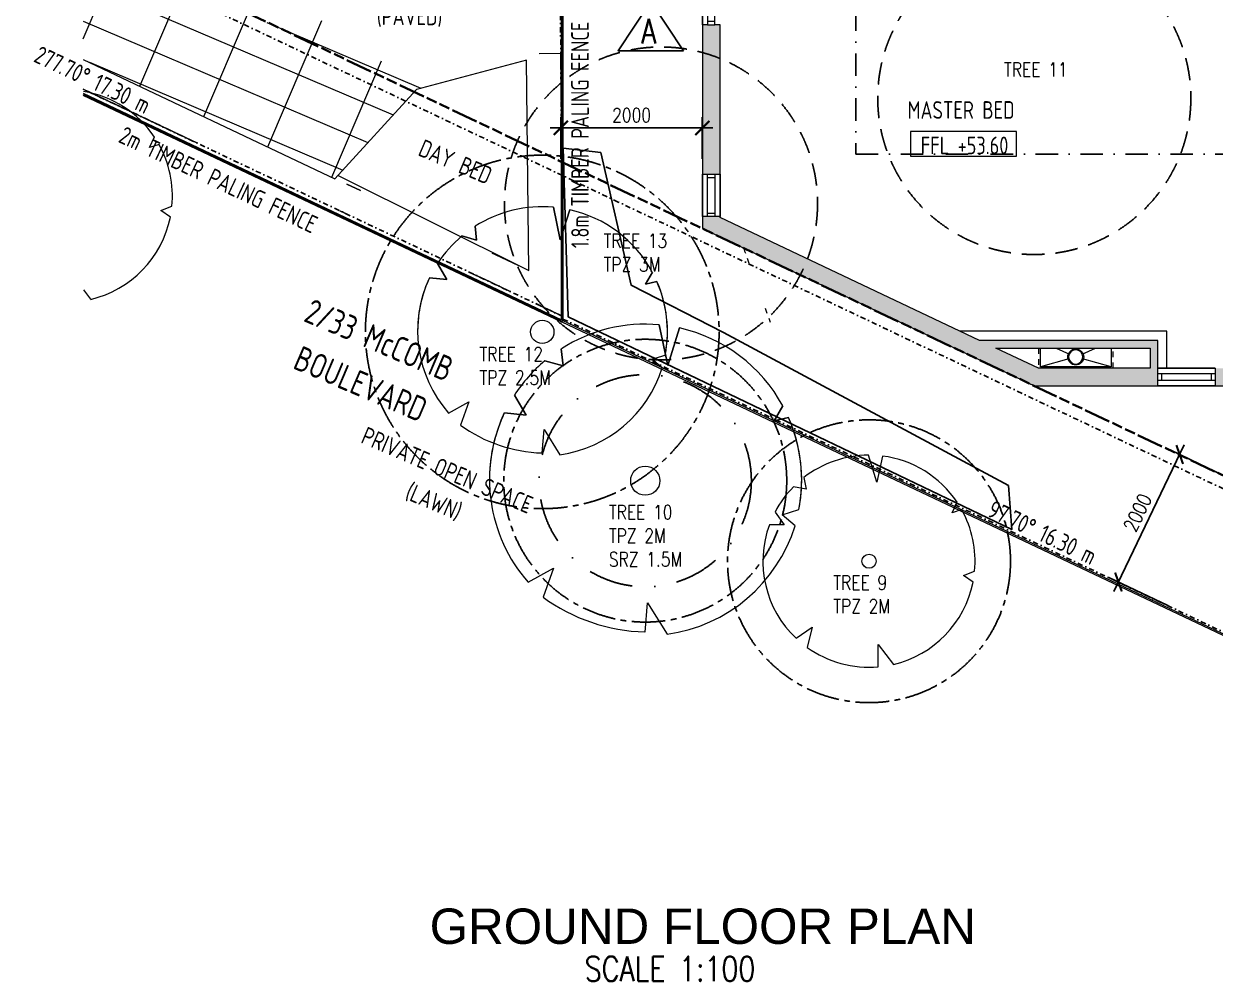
# Model space of a CAD drawing. Header units: millimetres. Extents: x -39027 to 364494, y -35256 to 94895.
# Drawn here: x 193474 to 210314, y -19829 to -6288 of the extents above; entities that cross this region are included whole.
import ezdxf

# ---------------------------------------------------------------- set-up
doc = ezdxf.new("R2010")
doc.units = ezdxf.units.MM
doc.header["$LTSCALE"] = 25
doc.header["$PDMODE"] = 3
for name, pattern in [('BG_Dash 3mm Loose', [6, 3, -3]), ('BG_Dash Dot 3mm', [7, 3, -2, 0, -2]), ('BG_Double Dash', [33, 15, -2, 6, -2, 6, -2]), ('CENTER2', [28.575, 19.05, -3.175, 3.175, -3.175]), ('Dash', [6.35, 3.175, -3.175]), ('DASHDOT', [25.4, 12.7, -6.35, 0, -6.35]), ('HIDDEN', [9.525, 6.35, -3.175])]:
    doc.linetypes.add(name, pattern=pattern)
for name, color, linetype, lineweight in [('A-AREA-IDEN', 2, 'Continuous', 5), ('A-DETL', 90, 'Continuous', 9), ('A-DETL-GENF', 92, 'Continuous', 5), ('A-DETL-MBND', 4, 'Continuous', 13), ('A-FLOR', 1, 'Continuous', 5), ('A-FLOR-PATT', 8, 'Continuous', 5), ('A-GLAZ', 3, 'Continuous', 5), ('C-PROP-LINE', 91, 'BG_Dash Dot 3mm', 25), ('C-PROP-LINE-IDEN', 91, 'Continuous', 5), ('C-TOPO', 251, 'Continuous', 9), ('C-TOPO-MINR', 7, 'BG_Dash 3mm Loose', 9), ('G-ANNO-DIMS', 3, 'Continuous', 5), ('G-ANNO-TEXT', 231, 'Continuous', 5), ('L-PLNT', 71, 'Continuous', 5), ('M-EQPM', 50, 'Continuous', 5), ('Q-CASE', 31, 'Continuous', 13), ('REVISION CLOUD', 132, 'Continuous', 5)]:
    doc.layers.add(name, color=color, linetype=linetype, lineweight=lineweight)
for name, color, linetype in [('dla-txt-d-25', 3, 'Continuous'), ('DLA-TXT-N-25', 3, 'Continuous'), ('dla-txt-n-35', 2, 'Continuous'), ('DLA-TXT-T-50', 1, 'Continuous'), ('Hatch-35', 2, 'Continuous'), ('Land-25', 3, 'Continuous'), ('Land-5', 1, 'Continuous'), ('Symbol-5', 1, 'Continuous'), ('Wall-18', 11, 'Continuous'), ('Wall-25', 130, 'Continuous'), ('Wall-35', 2, 'Continuous'), ('Wall-7', 5, 'Continuous'), ('WIN-18', 251, 'Continuous')]:
    doc.layers.add(name, color=color, linetype=linetype)
doc.styles.add('DLA-NOTES', font='romans.shx', dxfattribs={"width": 0.8})
doc.styles.add('ISOCPEUR', font='isocpeur.ttf', dxfattribs={"width": 0.75, "height": 500})
doc.styles.add('ISOCPEUR_1', font='isocpeur.ttf', dxfattribs={"width": 0.75, "height": 700})
doc.linetypes.add('FENCELINE1', pattern='A,6.35,-2.54,[133,ltypeshp.shx,S=2.54,R=0,X=-2.54,Y=0],-2.54,25.4', length=36.83)
doc.dimstyles.new('DLA100', dxfattribs={"dimscale": 100, "dimtxt": 2, "dimasz": 2, "dimexe": 1.5, "dimexo": 2, "dimgap": 0.8, "dimtad": 1, "dimdec": 0, "dimdsep": 46, "dimtxsty": 'DLA-NOTES', "dimblk1": 'ARCHTICK', "dimblk2": 'ARCHTICK', "dimsah": 1, "dimcen": 2, "dimdle": 1.5, "dimclrd": 256, "dimclre": 256, "dimclrt": 7, "dimaunit": 1, "dimadec": 0, "dimazin": 0, "dimtfac": 1, "dimtdec": 0, "dimtmove": 2, "dimatfit": 3, "dimldrblk": 'ARCHTICK', "dimfxl": 1, "dimtolj": 1, "dimtzin": 0, "dimarcsym": 0})

# ---------------------------------------------------------------- blocks, each defined once
blk = doc.blocks.new('WINDOW_shugg_1 panel_top hung - 2350x600-2509872-PROPOSED GROUND FLOOR PLAN')
at = {"layer": 'A-GLAZ'}
for p, q in [((-300, 50), (-250, 50)), ((-300, -50), (-300, 50)), ((-250, 50), (-250, -50)), ((250, 50), (300, 50)), ((250, -50), (250, 50)), ((300, 50), (300, -50)), ((-250, -50), (-300, -50)), ((300, -50), (250, -50))]:
    blk.add_line(p, q, dxfattribs=at)
at = {"layer": 'A-GLAZ', "lineweight": 5}
for p, q in [((-250, 50), (250, 50)), ((250, -50), (-250, -50))]:
    blk.add_line(p, q, dxfattribs=at)
blk = doc.blocks.new('WINDOW_shugg_1 panel_top hung - 2350x600-2509871-PROPOSED GROUND FLOOR PLAN')
at = {"layer": 'A-GLAZ'}
for p, q in [((-300, 50), (-300, -50)), ((-250, 50), (-300, 50)), ((-250, -50), (-250, 50)), ((300, 50), (250, 50)), ((250, 50), (250, -50)), ((300, -50), (300, 50)), ((-300, -50), (-250, -50)), ((250, -50), (300, -50))]:
    blk.add_line(p, q, dxfattribs=at)
at = {"layer": 'A-GLAZ', "lineweight": 5}
for p, q in [((250, 50), (-250, 50)), ((-250, -50), (250, -50))]:
    blk.add_line(p, q, dxfattribs=at)
blk = doc.blocks.new('Master Bedroom_Fireplace base - Master Bedroom_Fireplace base-2232703-PROPOSED GROUND FLOOR PLAN')
at = {"layer": 'A-DETL-MBND', "lineweight": 5}
for p, q in [((7856, -10675), (4931, -10675)), ((7856, -11200), (7856, -10675))]:
    blk.add_line(p, q, dxfattribs=at)
blk = doc.blocks.new('WINDOW_shugg_1 panel_top hung - 2700x810-2509873-PROPOSED GROUND FLOOR PLAN')
at = {"layer": 'A-GLAZ'}
for p, q in [((-405, 50), (-355, 50)), ((-405, -50), (-405, 50)), ((-355, 50), (-355, -50)), ((355, 50), (405, 50)), ((355, -50), (355, 50)), ((405, 50), (405, -50)), ((-355, -50), (-405, -50)), ((405, -50), (355, -50))]:
    blk.add_line(p, q, dxfattribs=at)
at = {"layer": 'A-GLAZ', "lineweight": 5}
for p, q in [((-355, 50), (355, 50)), ((355, -50), (-355, -50))]:
    blk.add_line(p, q, dxfattribs=at)
blk = doc.blocks.new('MECH_Fireplace_Horizon_SingleSided - 700-2492178-PROPOSED GROUND FLOOR PLAN')
at = {"layer": 'M-EQPM', "linetype": 'Dash', "lineweight": 5}
for p, q in [((-528, 202), (-528, -83)), ((528, -83), (528, 202))]:
    blk.add_line(p, q, dxfattribs=at)
at = {"layer": 'M-EQPM'}
for p, q in [((-500, -83), (-500, 183)), ((-500, 183), (500, 183)), ((-500, 183), (-96, 69)), ((96, 69), (500, 183)), ((500, 183), (500, -83)), ((-90, 2), (-278, -83)), ((278, -83), (90, 2))]:
    blk.add_line(p, q, dxfattribs=at)
blk.add_circle((0, 43), 113, dxfattribs=at)
blk = doc.blocks.new('MECH_Ductwork_Vertical Riser_CIRC - GARBAGE CHUTES _450 Dia_-2497137-PROPOSED GROUND FLOOR PLAN')
at = {"layer": 'M-EQPM'}
for start, end in [(360, 180), (180, 360)]:
    blk.add_arc((-39, 35), 100, start, end, dxfattribs=at)
blk = doc.blocks.new('Family - ___-1009153-PROPOSED GROUND FLOOR PLAN')
at = {"layer": 'C-PROP-LINE'}
for p, q in [((-746, -2698), (-682, -10468)), ((-682, -10468), (-7462, -7252))]:
    blk.add_line(p, q, dxfattribs=at)
blk = doc.blocks.new('Family - ___-2269169-PROPOSED GROUND FLOOR PLAN')
at = {"layer": 'C-PROP-LINE'}
for p, q in [((-746, -2698), (-682, -10503)), ((-682, -10503), (14042, -17487))]:
    blk.add_line(p, q, dxfattribs=at)
blk = doc.blocks.new('Family - ___-2269460-PROPOSED GROUND FLOOR PLAN')
at = {"layer": 'C-PROP-LINE'}
for p, q in [((100, -8848), (-7462, -5260)), ((14350, -15608), (100, -8848)), ((19139, -17880), (14350, -15608))]:
    blk.add_line(p, q, dxfattribs=at)
blk = doc.blocks.new('DC_Planting_Tree 3_0m Canopy - FIXED-V243-PROPOSED GROUND FLOOR PLAN')
at = {"layer": 'A-DETL-GENF'}
for p, q in [((913, 1011), (933, 1175)), ((1027, 1093), (913, 1011)), ((1336, 212), (1465, 320)), ((1491, 164), (1336, 212)), ((631, -1188), (771, -1286))]:
    blk.add_line(p, q, dxfattribs=at)
for start, end in [(51.5512, 98.4528), (12.3276, 46.7819), (300.9465, 6.2753)]:
    blk.add_arc((0, 0), 1500, start, end, dxfattribs=at)
blk = doc.blocks.new('Spot Elevations - 15 wide box-190752-PROPOSED GROUND FLOOR PLAN')
at = {"layer": 'G-ANNO-DIMS'}
for p, q in [((7.5, 4), (-7.5, 4)), ((-7.5, 4), (-7.5, 0.5)), ((7.5, 4), (-7.5, 4)), ((-7.5, 4), (-7.5, 0.5)), ((7.5, 0.5), (7.5, 4)), ((7.5, 0.5), (7.5, 4)), ((-7.5, 0.5), (7.5, 0.5)), ((-7.5, 0.5), (7.5, 0.5))]:
    blk.add_line(p, q, dxfattribs=at)
blk = doc.blocks.new('_ARCHTICK')
at = {"color": 0, "linetype": 'ByBlock', "const_width": 0.15}
blk.add_lwpolyline([(-0.5, -0.5), (0.5, 0.5)], dxfattribs=at)
blk = doc.blocks.new('*D1223')
at = {"layer": 'Defpoints', "color": 0, "transparency": 16777216}
for p in [(210690, -12801), (208947, -14183), (209824, -14603)]:
    blk.add_point(p, dxfattribs=at)
at = {"layer": 'dla-txt-d-25', "lineweight": -2, "transparency": 16777216}
for p, q in [((209878, -12244), (208883, -14318)), ((210509, -12714), (209678, -12315)), ((209644, -14517), (208812, -14118))]:
    blk.add_line(p, q, dxfattribs=at)
at = {"layer": 'dla-txt-d-25', "lineweight": -2, "transparency": 16777216, "xscale": 200, "yscale": 200, "zscale": 200}
for p, rotation in [((209813, -12380), 64.34774467022169), ((208947, -14183), 244.3477446702217)]:
    blk.add_blockref('_ARCHTICK', p, dxfattribs=dict(at, rotation=rotation))
at = {"layer": 'dla-txt-d-25', "color": 7, "transparency": 16777216, "insert": (209218, -13203), "char_height": 200, "attachment_point": 5, "rotation": 64.3477, "style": 'DLA-NOTES'}
blk.add_mtext('\\A1;2000', dxfattribs=at)
blk = doc.blocks.new('*D1224')
at = {"layer": 'Defpoints', "color": 0, "transparency": 16777216}
for p in [(203065, -7760), (201065, -8397), (203065, -8397)]:
    blk.add_point(p, dxfattribs=at)
at = {"layer": 'dla-txt-d-25', "lineweight": -2, "transparency": 16777216}
for p, q in [((201065, -8197), (201065, -7610)), ((203065, -8197), (203065, -7610)), ((200915, -7760), (203215, -7760))]:
    blk.add_line(p, q, dxfattribs=at)
at = {"layer": 'dla-txt-d-25', "lineweight": -2, "transparency": 16777216, "xscale": 200, "yscale": 200, "zscale": 200, "rotation": 180}
blk.add_blockref('_ARCHTICK', (201065, -7760), dxfattribs=at)
at = {"layer": 'dla-txt-d-25', "lineweight": -2, "transparency": 16777216, "xscale": 200, "yscale": 200, "zscale": 200}
blk.add_blockref('_ARCHTICK', (203065, -7760), dxfattribs=at)
at = {"layer": 'dla-txt-d-25', "color": 7, "transparency": 16777216, "insert": (202065, -7580), "char_height": 200, "attachment_point": 5, "style": 'DLA-NOTES'}
blk.add_mtext('\\A1;2000', dxfattribs=at)
blk = doc.blocks.new('Revision-Num')
at = {"layer": 'Symbol-5'}
blk.add_lwpolyline([(461, -698), (0, 0), (-461, -698)], close=True, dxfattribs=at)
at = {"layer": 'dla-txt-n-35', "style": 'DLA-NOTES', "width": 0.8}
blk.add_text('A', height=350, dxfattribs=at).set_placement((-136, -596))
blk = doc.blocks.new('DC_Planting_Tree 3_0m Canopy - FIXED-405249-PROPOSED SITE PLAN')
at = {"layer": 'A-DETL-GENF'}
for p, q in [((-235, 1098), (-464, 1427)), ((-272, 1475), (-235, 1098)), ((913, 1011), (933, 1175)), ((1027, 1093), (913, 1011)), ((-1238, 847), (-1157, 701)), ((-1157, 701), (-1338, 678)), ((-1477, 260), (-1299, 128)), ((1336, 212), (1465, 320)), ((1491, 164), (1336, 212)), ((-1299, 128), (-1499, 65)), ((-651, -1351), (-481, -1132)), ((-481, -1132), (-464, -1426)), ((578, -1384), (480, -1083)), ((480, -1083), (771, -1286))]:
    blk.add_line(p, q, dxfattribs=at)
blk.add_circle((0, 0), 100, dxfattribs=at)
for start, end in [(108.0083, 145.6274), (51.5512, 100.4622), (12.3276, 46.7819), (153.1369, 170.0213), (177.5355, 244.2846), (300.9465, 6.2753), (251.9772, 292.6758)]:
    blk.add_arc((0, 0), 1500, start, end, dxfattribs=at)
blk = doc.blocks.new('PLANTING_Coloured tree scaleable - 7 Meters-2580589-PROPOSED SITE PLAN')
at = {"layer": 'L-PLNT', "lineweight": 9}
for p, q in [((-434, 2027), (-856, 2634)), ((-434, 2027), (-856, 2634)), ((-856, 2634), (-434, 2027)), ((-503, 2723), (-434, 2027)), ((-503, 2723), (-434, 2027)), ((-434, 2027), (-503, 2723)), ((1684, 1866), (1722, 2169)), ((1684, 1866), (1722, 2169)), ((1722, 2169), (1684, 1866)), ((1896, 2018), (1684, 1866)), ((1896, 2018), (1684, 1866)), ((1684, 1866), (1896, 2018)), ((-2286, 1563), (-2136, 1294)), ((-2286, 1563), (-2136, 1294)), ((-2136, 1294), (-2286, 1563)), ((-2136, 1294), (-2471, 1251)), ((-2136, 1294), (-2471, 1251)), ((-2471, 1251), (-2136, 1294)), ((-2728, 480), (-2399, 237)), ((-2728, 480), (-2399, 237)), ((-2399, 237), (-2728, 480)), ((2466, 391), (2705, 591)), ((2674, 565), (2705, 591)), ((-2399, 237), (-2767, 119)), ((-2399, 237), (-2767, 119)), ((-2767, 119), (-2399, 237)), ((2755, 302), (2466, 391)), ((-1201, -2476), (-887, -2070)), ((-887, -2070), (-856, -2614)), ((886, -1980), (1424, -2356)), ((1048, -2474), (886, -1980))]:
    blk.add_line(p, q, dxfattribs=at)
blk.add_circle((0, -6), 258, dxfattribs=at)
for centre, radius, start, end in [((0, 0), 2769, 51.5512, 100.4622), ((0, 0), 2769, 51.5512, 100.4622), ((0, 0), 2769, 51.5512, 100.4622), ((0, 0), 2769, 108.0083, 145.6274), ((0, 0), 2769, 108.0083, 145.6274), ((0, 0), 2769, 108.0083, 145.6274), ((0, 0), 2769, 12.3276, 46.7819), ((0, 0), 2769, 12.3276, 46.7819), ((0, 0), 2769, 13.3734, 46.7819), ((0, 0), 2769, 153.1369, 170.0213), ((0, 0), 2769, 153.1369, 170.0213), ((0, 0), 2769, 153.1369, 170.0213), ((0, 19), 2769, 300.9465, 5.8599), ((0, 19), 2769, 177.9304, 244.2846), ((0, 19), 2769, 177.9304, 202.3457), ((0, 19), 2769, 177.9304, 200.6948), ((-130, 523), 3220, 256.9579, 291.4464)]:
    blk.add_arc(centre, radius, start, end, dxfattribs=at)

msp = doc.modelspace()

# ---------------------------------------------------------------- hatches: boundary and pattern name
at = {"layer": 'A-FLOR-PATT', "lineweight": 5}
h = msp.add_hatch(dxfattribs=at)
h.set_pattern_fill('FP_32', color=256, style=0, pattern_type=2)
h.set_pattern_definition([(336.899, (196304.36, -4383.2), (196.177, 459.907), []), (66.9, (196304.4, -4383.2), (-919.81, 392.35), [])])
h.paths.add_polyline_path([(197872.6, -8479.1), (199023.9, -7215.7), (199098.3, -7196), (197093.6, -5837.3), (196908.3, -6271.6), (194315.1, -5165.5), (194315.1, -6791.4), (197757.6, -8424.5)], flags=0)
h.paths.add_polyline_path([(198239.5, -3150.8), (199512.6, -2962.6), (199370.5, -2539.6), (198484.1, -2577.5), (198256.4, -3111.3)], flags=0)
at = {"layer": 'Hatch-35'}
h = msp.add_hatch(color=256, dxfattribs=at)
h.paths.add_polyline_path([(203315.5, -9302.3), (203315.5, -9014.3), (203065.5, -9014.3), (203065.5, -9183.7), (203219.6, -9256.8)], flags=0)
h.paths.add_polyline_path([(203140.5, -8414.3), (203315.5, -8414.3), (203315.5, -6304.3), (203065.5, -6304.3), (203065.5, -8414.3)], flags=0)
msp.add_hatch(color=256, dxfattribs=at).paths.add_polyline_path([(207871.3, -11410.1), (208342, -11410.1), (203315.5, -9025.6), (203315.5, -9302.3), (207759.1, -11410.1), (207871.3, -11410.1)], flags=0)
h = msp.add_hatch(color=256, dxfattribs=at)
h.paths.add_polyline_path([(208945.6, -11410.1), (209503.4, -11410.1), (209503.4, -11160.1), (207815, -11160.1), (208342, -11410.1)], flags=0)
h.paths.add_polyline_path([(210565.5, -11410.1), (210565.5, -11383.4), (210565.5, -11160.1), (210313.4, -11160.1), (210313.4, -11410.1)], flags=0)
h.paths.add_polyline_path([(208945.6, -11410.1), (208945.6, -11410.1), (209393.4, -11410.1)], flags=0)
at = {"layer": 'Wall-35'}
for points in [[(207214.2, -10875.1), (209503.4, -10875.1), (209503.4, -10765.1), (206982.4, -10765.1)], [(209503.4, -11160.1), (209503.4, -10875.1), (209393.4, -10875.1), (209393.4, -11160.1)]]:
    msp.add_hatch(color=256, dxfattribs=at).paths.add_polyline_path(points, flags=0)

# ---------------------------------------------------------------- linework, layer by layer
at = {"layer": 'A-DETL', "linetype": 'BG_Double Dash', "lineweight": 35}
msp.add_line((194315.1, -5032.6), (216935.3, -15763.4), dxfattribs=at)
at = {"layer": 'A-DETL-MBND', "lineweight": 5}
for p, q in [((200759, -6707.7), (201065.5, -6705.1)), ((201072.6, -7596.9), (201065.5, -6705.1)), ((194315.1, -7211.8), (195929.1, -7977.5)), ((198232, -8647), (198040, -8556)), ((197942.7, -8932.7), (198083, -8999.3)), ((200135.4, -9550), (200096.1, -9531.4)), ((200464.3, -9706), (200135.4, -9550)), ((199817.2, -9822), (199995.2, -9906.4)), ((199995.2, -9906.4), (200339.4, -10069.7)), ((201092.7, -10092.3), (201092.6, -10083)), ((201092.9, -10113.2), (201092.7, -10092.3)), ((200711.6, -10246.3), (200919.7, -10345)), ((201093.1, -10133.2), (201092.9, -10113.2)), ((201093.2, -10152.5), (201093.1, -10133.2)), ((201093.4, -10170.8), (201093.2, -10152.5)), ((201093.5, -10188.1), (201093.4, -10170.8)), ((201093.6, -10203.5), (201093.5, -10188.1)), ((201093.7, -10215.7), (201093.6, -10203.5)), ((201094.4, -10305.8), (201093.7, -10215.7)), ((200919.7, -10345), (201072.6, -10417.6)), ((201092.6, -10427.1), (201095.4, -10428.4)), ((201095.4, -10428.4), (201094.4, -10305.8))]:
    msp.add_line(p, q, dxfattribs=at)
at = {"layer": 'A-FLOR'}
for p, q in [((194315.1, -6791.4), (197872.6, -8479.1)), ((200580.1, -6804.2), (199023.9, -7215.7)), ((200612.2, -9776.2), (200580.1, -6804.2)), ((199023.9, -7215.7), (197872.6, -8479.1)), ((197915.5, -8432), (200612.2, -9776.2)), ((207691.1, -11378.1), (207702.4, -11383.4))]:
    msp.add_line(p, q, dxfattribs=at)
at = {"layer": 'C-TOPO'}
for p, q in [((200759, -6707.7), (201065.5, -6705.1)), ((201065.5, -6705.1), (201072.6, -7596.9)), ((195929.1, -7977.5), (194315.1, -7211.8)), ((198040, -8556), (198232, -8647)), ((198083, -8999.3), (197942.7, -8932.7)), ((200096.1, -9531.4), (200135.4, -9550)), ((200135.4, -9550), (200464.3, -9706)), ((199995.2, -9906.4), (199817.2, -9822)), ((200339.4, -10069.7), (199995.2, -9906.4)), ((201092.6, -10083), (201092.7, -10092.3)), ((201092.7, -10092.3), (201092.9, -10113.2)), ((200919.7, -10345), (200711.6, -10246.3)), ((201092.9, -10113.2), (201093.1, -10133.2)), ((201093.1, -10133.2), (201093.2, -10152.5)), ((201093.2, -10152.5), (201093.4, -10170.8)), ((201093.4, -10170.8), (201093.5, -10188.1)), ((201093.5, -10188.1), (201093.6, -10203.5)), ((201093.6, -10203.5), (201093.7, -10215.7)), ((201093.7, -10215.7), (201094.4, -10305.8)), ((201072.6, -10417.6), (200919.7, -10345)), ((201095.4, -10428.4), (201092.6, -10427.1)), ((201094.4, -10305.8), (201095.4, -10428.4)), ((209546.8, -11410.1), (209518.2, -11410.1)), ((209566.8, -11410.1), (209546.8, -11410.1)), ((210313.4, -11410.1), (209566.8, -11410.1))]:
    msp.add_line(p, q, dxfattribs=at)
at = {"layer": 'C-TOPO-MINR'}
msp.add_line((203952.7, -10311.3), (204026.2, -10506.8), dxfattribs=at)
at = {"layer": 'C-TOPO-MINR', "flags": 128}
msp.add_lwpolyline([(203649.9, -9460.9), (203663.4, -9502), (203735, -9707.6)], dxfattribs=at)
at = {"layer": 'Land-25', "linetype": 'HIDDEN', "ltscale": 2}
for centre in [(207757.7, -7338), (202480.9, -8829)]:
    msp.add_circle(centre, 2213.1, dxfattribs=at)
at = {"layer": 'Land-5', "linetype": 'CENTER2'}
for centre, radius in [((200802.5, -10645.5), 2500), ((202258.2, -12750.1), 2000), ((205421.2, -13889.3), 2000)]:
    msp.add_circle(centre, radius, dxfattribs=at)
at = {"layer": 'Wall-18', "linetype": 'DASHDOT'}
msp.add_lwpolyline([(205235.5, 4090.3), (205235.5, -8131.4), (213572.2, -8131.4), (215576.4, 4090.3), (210065.5, 4090.3)], dxfattribs=at)
at = {"layer": 'Wall-25', "linetype": 'DASHDOT', "ltscale": 2}
msp.add_circle((202258.2, -12750.1), 1500, dxfattribs=at)
at = {"layer": 'Wall-35'}
for p, q in [((201072.6, -5705.4), (201072.6, -10479.6)), ((201092.6, -10489.1), (201092.6, -5705.4)), ((201072.6, -10479.6), (194315.1, -7273.9)), ((194315.1, -7296), (201078.4, -10504.4)), ((203065.5, -9014.3), (203065.5, -8414.3)), ((203315.5, -8414.3), (203315.5, -9014.3)), ((209503.4, -11160.1), (210313.4, -11160.1)), ((210313.4, -11410.1), (209503.4, -11410.1))]:
    msp.add_line(p, q, dxfattribs=at)
at = {"layer": 'Wall-35', "lineweight": 15}
for p, q in [((203140.5, -6304.3), (203065.5, -6304.3)), ((203065.5, -6304.3), (203065.5, -8414.3)), ((203315.5, -6304.3), (203240.5, -6304.3)), ((203315.5, -8414.3), (203315.5, -6304.3)), ((203065.5, -8414.3), (203140.5, -8414.3)), ((203240.5, -8414.3), (203315.5, -8414.3)), ((203140.5, -9014.3), (203065.5, -9014.3)), ((203065.5, -9014.3), (203065.5, -9183.7)), ((203315.5, -9014.3), (203240.5, -9014.3)), ((203315.5, -9025.6), (203315.5, -9014.3)), ((206982.4, -10765.1), (203315.5, -9025.6)), ((203065.5, -9183.7), (207758.7, -11410.1)), ((201086.9, -10486.4), (201078.4, -10504.4)), ((201078.4, -10504.4), (216541.8, -17840.2)), ((216588.4, -17840.2), (201086.9, -10486.4)), ((209503.4, -10765.1), (206982.4, -10765.1)), ((209503.4, -11235.1), (209503.4, -10765.1)), ((207815, -11160.1), (207214.2, -10875.1)), ((207214.2, -10875.1), (209393.4, -10875.1)), ((209393.4, -10875.1), (209393.4, -11160.1)), ((209393.4, -11160.1), (207815, -11160.1)), ((210315.5, -11160.1), (210313.4, -11160.1)), ((210313.4, -11160.1), (210313.4, -11235.1)), ((207758.7, -11410.1), (209503.4, -11410.1)), ((209503.4, -11410.1), (209503.4, -11335.1)), ((210313.4, -11335.1), (210313.4, -11410.1)), ((210313.4, -11410.1), (210565.5, -11410.1))]:
    msp.add_line(p, q, dxfattribs=at)
at = {"layer": 'Wall-7', "linetype": 'FENCELINE1'}
msp.add_lwpolyline([(207392.7, -12818), (203365.2, -10654.5), (202059.9, -9986.4), (201630, -8109.3), (201096.3, -8047.1), (201168.4, -10431.8), (207440.5, -13438.4), (207392.7, -12818)], dxfattribs=at)
at = {"layer": 'WIN-18'}
msp.add_line((203065.5, -6304.3), (203065.5, -5704.3), dxfattribs=at)

# ---------------------------------------------------------------- block references
at = {"layer": 'A-DETL-GENF'}
for name, p, rotation in [('DC_Planting_Tree 3_0m Canopy - FIXED-V243-PROPOSED GROUND FLOOR PLAN', (194074.9, -8725), 342.3207318141278), ('DC_Planting_Tree 3_0m Canopy - FIXED-405249-PROPOSED SITE PLAN', (205421.2, -13889.3), 342.3207318141276)]:
    msp.add_blockref(name, p, dxfattribs=dict(at, rotation=rotation))
at = {"layer": 'A-GLAZ'}
for name, p, rotation in [('WINDOW_shugg_1 panel_top hung - 2350x600-2509871-PROPOSED GROUND FLOOR PLAN', (203190.5, -6004.3), 89.99999999999991), ('WINDOW_shugg_1 panel_top hung - 2350x600-2509872-PROPOSED GROUND FLOOR PLAN', (203190.5, -8714.3), 269.9999999999999)]:
    msp.add_blockref(name, p, dxfattribs=dict(at, rotation=rotation))
msp.add_blockref('WINDOW_shugg_1 panel_top hung - 2700x810-2509873-PROPOSED GROUND FLOOR PLAN', (209908.4, -11285.1), dxfattribs=at)
at = {"layer": 'C-PROP-LINE'}
for name in ['Family - ___-1009153-PROPOSED GROUND FLOOR PLAN', 'Family - ___-2269169-PROPOSED GROUND FLOOR PLAN', 'Family - ___-2269460-PROPOSED GROUND FLOOR PLAN']:
    msp.add_blockref(name, (201777.3, 39.7), dxfattribs=at)
at = {"layer": 'G-ANNO-DIMS', "xscale": 99.99999999999993, "yscale": 99.99999999999993, "zscale": 99.99999999999993}
msp.add_blockref('Spot Elevations - 15 wide box-190752-PROPOSED GROUND FLOOR PLAN', (206755.6, -8209.6), dxfattribs=at)
at = {"layer": 'L-PLNT', "lineweight": 9, "rotation": 336.899377919427}
for p, xscale, yscale, zscale in [((200804.1, -10642.3), 0.6384000000000002, 0.6384000000000002, 0.6384000000000002), ((202260.2, -12746.1), 0.7980000000000003, 0.7980000000000003, 0.7980000000000003)]:
    msp.add_blockref('PLANTING_Coloured tree scaleable - 7 Meters-2580589-PROPOSED SITE PLAN', p, dxfattribs=dict(at, xscale=xscale, yscale=yscale, zscale=zscale))
at = {"layer": 'M-EQPM', "rotation": 180}
msp.add_blockref('MECH_Fireplace_Horizon_SingleSided - 700-2492178-PROPOSED GROUND FLOOR PLAN', (208343, -10957.6), dxfattribs=at)
at = {"layer": 'M-EQPM'}
msp.add_blockref('MECH_Ductwork_Vertical Riser_CIRC - GARBAGE CHUTES _450 Dia_-2497137-PROPOSED GROUND FLOOR PLAN', (208381.6, -11034.9), dxfattribs=at)
at = {"layer": 'Q-CASE', "lineweight": 5}
msp.add_blockref('Master Bedroom_Fireplace base - Master Bedroom_Fireplace base-2232703-PROPOSED GROUND FLOOR PLAN', (201777.3, 39.7), dxfattribs=at)
at = {"layer": 'REVISION CLOUD'}
msp.add_blockref('Revision-Num', (202336.4, -5970.7), dxfattribs=at)

# ---------------------------------------------------------------- texts
at = {"layer": 'A-AREA-IDEN', "insert": (206722.8, -7381.8), "char_height": 250, "width": 1749, "attachment_point": 2, "line_spacing_factor": 1.153846, "style": 'ISOCPEUR_1'}
msp.add_mtext('MASTER BED', dxfattribs=at)
at = {"layer": 'C-PROP-LINE-IDEN', "char_height": 250, "line_spacing_factor": 1.153846, "style": 'ISOCPEUR_1'}
for s, insert, width, attachment_point, rotation in [('277.70°', (194440.5, -6939.8), 981, 3, 334.62073), ('17.30 m', (194537.8, -6985.8), 981, 1, 334.62073), ('97.70°', (207808.8, -13316), 825, 3, 334.62061), ('16.30 m', (207906.1, -13362), 981, 1, 334.62061)]:
    msp.add_mtext(s, dxfattribs=dict(at, insert=insert, width=width, attachment_point=attachment_point, rotation=rotation))
at = {"layer": 'DLA-TXT-N-25', "char_height": 200, "attachment_point": 1, "style": 'DLA-NOTES'}
for s, insert in [('TREE 11', (207329.6, -6833.6)), ('TREE 13\\PTPZ 3M', (201669.8, -9257.4)), ('TREE 12\\PTPZ 2.5M', (199915.2, -10859.7)), ('TREE 10\\PTPZ 2M\\PSRZ 1.5M', (201744.2, -13095.1)), ('TREE 9\\PTPZ 2M', (204916.1, -14092.4))]:
    msp.add_mtext_dynamic_manual_height_columns(s, width=1516.221, gutter_width=1000, heights=[0], dxfattribs=dict(at, insert=insert))
at = {"layer": 'dla-txt-n-35', "style": 'DLA-NOTES', "width": 0.8}
msp.add_text('SCALE 1:100', height=350, dxfattribs=at).set_placement((201403.2, -19829))
at = {"layer": 'DLA-TXT-T-50', "insert": (199210.5, -18801.6), "char_height": 500, "width": 13864.342, "attachment_point": 1, "style": 'DLA-NOTES'}
msp.add_mtext('{\\fArial|b0|i0|c0|p34;\\W1;GROUND FLOOR PLAN}', dxfattribs=at)
at = {"layer": 'G-ANNO-DIMS', "insert": (206151.8, -7882.7), "char_height": 250, "width": 1448.881, "attachment_point": 1, "line_spacing_factor": 1.153846, "style": 'ISOCPEUR_1'}
msp.add_mtext('FFL +53.60', dxfattribs=at)
at = {"layer": 'G-ANNO-TEXT', "color": 7, "lineweight": 13, "insert": (198926.8, -5576.5), "char_height": 250, "width": 3003, "attachment_point": 2, "line_spacing_factor": 1.153846, "style": 'ISOCPEUR_1'}
msp.add_mtext('PRIVATE OPEN SPACE\\P(PAVED)', dxfattribs=at)
at = {"layer": 'G-ANNO-TEXT', "color": 7, "lineweight": 13, "char_height": 250, "attachment_point": 2, "line_spacing_factor": 1.153846, "style": 'ISOCPEUR_1'}
for s, insert, width, rotation in [('1.8m TIMBER PALING FENCE', (201211.3, -7859.1), 3669, 90), ('2m TIMBER PALING FENCE', (196277.1, -8380.9), 3492, 334.62073), ('DAY BED', (199624.1, -8124.4), 1233, 336.89938), ('PRIVATE OPEN SPACE\\P(LAWN)', (199508.3, -12486.3), 3003, 336.89938)]:
    msp.add_mtext(s, dxfattribs=dict(at, insert=insert, width=width, rotation=rotation))
at = {"layer": 'G-ANNO-TEXT', "color": 7, "lineweight": 18, "insert": (198567.9, -10600.4), "char_height": 350, "width": 2536.675, "attachment_point": 2, "rotation": 336.89938, "line_spacing_factor": 1.153846, "style": 'ISOCPEUR'}
msp.add_mtext('2/33 McCOMB\\PBOULEVARD', dxfattribs=at)

# ---------------------------------------------------------------- dimensions: what is measured, and where the dimension line sits
at = {"layer": 'dla-txt-d-25'}
dim = msp.add_linear_dim(base=(203065.5, -7760), p1=(201065.5, -8396.7), p2=(203065.5, -8396.7), dimstyle='DLA100', dxfattribs=at)
dim.commit()
dim.dimension.update_dxf_attribs({"geometry": '*D1224', "text_midpoint": (202065.5, -7580)})
dim = msp.add_aligned_dim(p1=(210689.7, -12800.5), p2=(209823.9, -14603.4), distance=-972.3, dimstyle='DLA100', dxfattribs=at)
dim.commit()
dim.dimension.update_dxf_attribs({"geometry": '*D1223', "text_midpoint": (209218.1, -13203.2)})

doc.saveas('drawing.dxf')
